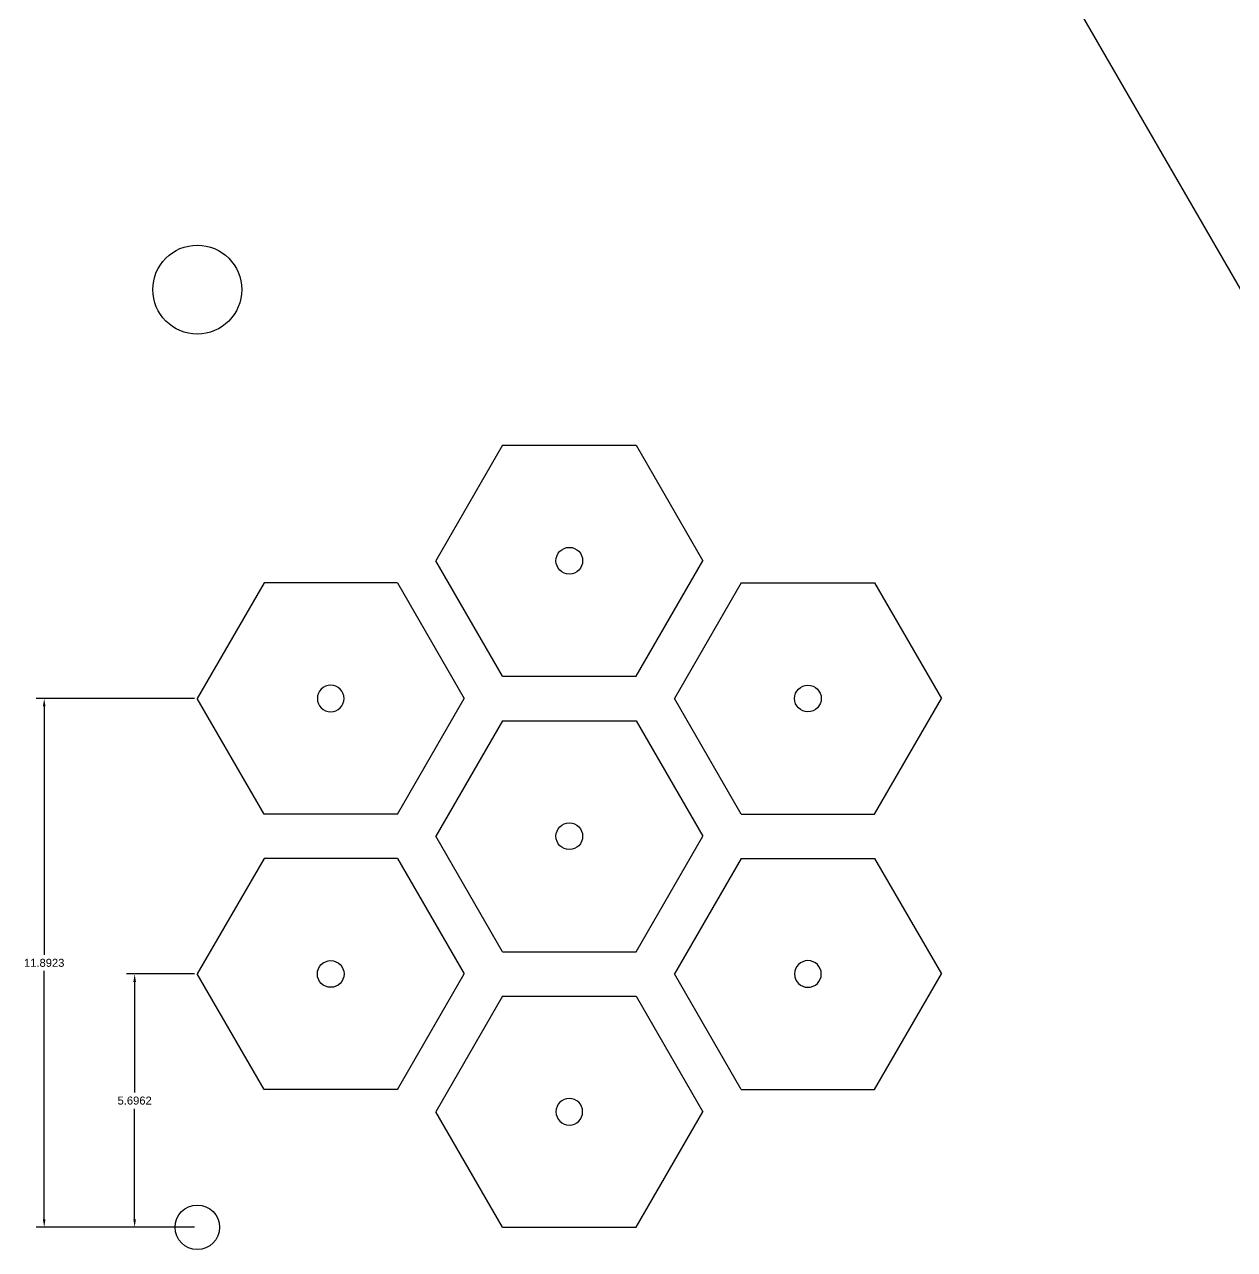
# Model space of a CAD drawing. Header units: millimetres. Extents: x -23 to 59.4, y -21.6 to 60.
# Drawn here: x -3.89 to 23.32, y -21.59 to 5.96 of the extents above; entities that cross this region are included whole.
import ezdxf

# ---------------------------------------------------------------- set-up
doc = ezdxf.new("R2010")
doc.units = ezdxf.units.MM
doc.header["$MEASUREMENT"] = 0
doc.layers.add('1', color=1, linetype='Continuous')
doc.styles.get("Standard").update_dxf_attribs({"font": 'arial.ttf'})
doc.dimstyles.get("Standard").update_dxf_attribs({"dimtxt": 0.18, "dimasz": 0.18, "dimexe": 0.18, "dimexo": 0.0625, "dimgap": 0.09, "dimtad": 0, "dimtih": 1, "dimtoh": 1, "dimdec": 4, "dimzin": 0, "dimdsep": 46, "dimtxsty": 'Standard', "dimcen": 0.09, "dimadec": 0, "dimazin": 0, "dimtfac": 1, "dimtdec": 4, "dimtofl": 0, "dimtmove": 0, "dimatfit": 3, "dimfxl": 1, "dimtolj": 1, "dimtzin": 0, "dimarcsym": 0})

# ---------------------------------------------------------------- blocks, each defined once
blk = doc.blocks.new('Hexagon')
for p, q in [((-1.5, 2.5981), (-3, 0)), ((-1.5, 2.5981), (1.5, 2.5981)), ((1.5, 2.5981), (3, 0)), ((-1.5, -2.5981), (-3, 0)), ((1.5, -2.5981), (3, 0)), ((-1.5, -2.5981), (1.5, -2.5981))]:
    blk.add_line(p, q)
at = {"layer": '1'}
blk.add_circle((0, 0), 0.3, dxfattribs=at)
blk = doc.blocks.new('*D2')
at = {"color": 0, "lineweight": -2, "transparency": 16777216}
for p, q in [((-0.063, -15.391), (-1.589, -15.391)), ((-1.409, -15.571), (-1.409, -18.057)), ((-1.409, -20.907), (-1.409, -18.421)), ((-0.063, -21.087), (-1.589, -21.087))]:
    blk.add_line(p, q, dxfattribs=at)
at = {"color": 0, "transparency": 16777216}
for points in [[(-1.439, -15.571), (-1.379, -15.571), (-1.409, -15.391)], [(-1.439, -20.907), (-1.379, -20.907), (-1.409, -21.087)]]:
    blk.add_solid(points, dxfattribs=at)
at = {"layer": 'Defpoints', "color": 0, "transparency": 16777216}
for p in [(-1.409, -15.391), (0, -15.391), (0, -21.087)]:
    blk.add_point(p, dxfattribs=at)
at = {"color": 0, "transparency": 16777216, "insert": (-1.409, -18.239), "char_height": 0.18, "attachment_point": 5}
blk.add_mtext('\\A1;5.6962', dxfattribs=at)
blk = doc.blocks.new('*D3')
at = {"color": 0, "lineweight": -2, "transparency": 16777216}
for p, q in [((-0.063, -9.195), (-3.623, -9.195)), ((-3.443, -9.375), (-3.443, -14.959)), ((-3.443, -20.907), (-3.443, -15.323)), ((-0.063, -21.087), (-3.623, -21.087))]:
    blk.add_line(p, q, dxfattribs=at)
at = {"color": 0, "transparency": 16777216}
for points in [[(-3.473, -9.375), (-3.413, -9.375), (-3.443, -9.195)], [(-3.473, -20.907), (-3.413, -20.907), (-3.443, -21.087)]]:
    blk.add_solid(points, dxfattribs=at)
at = {"layer": 'Defpoints', "color": 0, "transparency": 16777216}
for p in [(-3.443, -9.195), (0, -9.195), (0, -21.087)]:
    blk.add_point(p, dxfattribs=at)
at = {"color": 0, "transparency": 16777216, "insert": (-3.443, -15.141), "char_height": 0.18, "attachment_point": 5}
blk.add_mtext('\\A1;11.8923', dxfattribs=at)

msp = doc.modelspace()

# ---------------------------------------------------------------- linework, layer by layer
for centre, radius in [((0, 0), 1), ((0, -21.08745), 0.5)]:
    msp.add_circle(centre, radius)

# ---------------------------------------------------------------- block references
at = {"xscale": -3.3333333, "yscale": 3.3333333, "zscale": 3.3333333, "rotation": 180}
msp.add_blockref('Hexagon', (28.4641, 8.66025), dxfattribs=at)
for p in [(8.36603, -6.09707), (13.73205, -9.19515), (8.36603, -12.29322)]:
    msp.add_blockref('Hexagon', p)
at = {"xscale": -1}
msp.add_blockref('Hexagon', (3, -9.19515), dxfattribs=at)
at = {"rotation": 180}
msp.add_blockref('Hexagon', (3, -15.3913), dxfattribs=at)
at = {"xscale": -1, "rotation": 180}
for p in [(13.73205, -15.3913), (8.36603, -18.48938)]:
    msp.add_blockref('Hexagon', p, dxfattribs=at)

# ---------------------------------------------------------------- dimensions: what is measured, and where the dimension line sits
for base, p1, p2, picture, middle in [((-3.44294, -9.19515), (0, -21.08745), (0, -9.19515), '*D3', (-3.44294, -15.1413)), ((-1.409188, -15.391301), (0, -21.087454), (0, -15.391301), '*D2', (-1.409188, -18.239377))]:
    dim = msp.add_linear_dim(base=base, p1=p1, p2=p2, angle=90, dimstyle='Standard')
    dim.commit()
    dim.dimension.update_dxf_attribs({"geometry": picture, "text_midpoint": middle})

doc.saveas('drawing.dxf')
